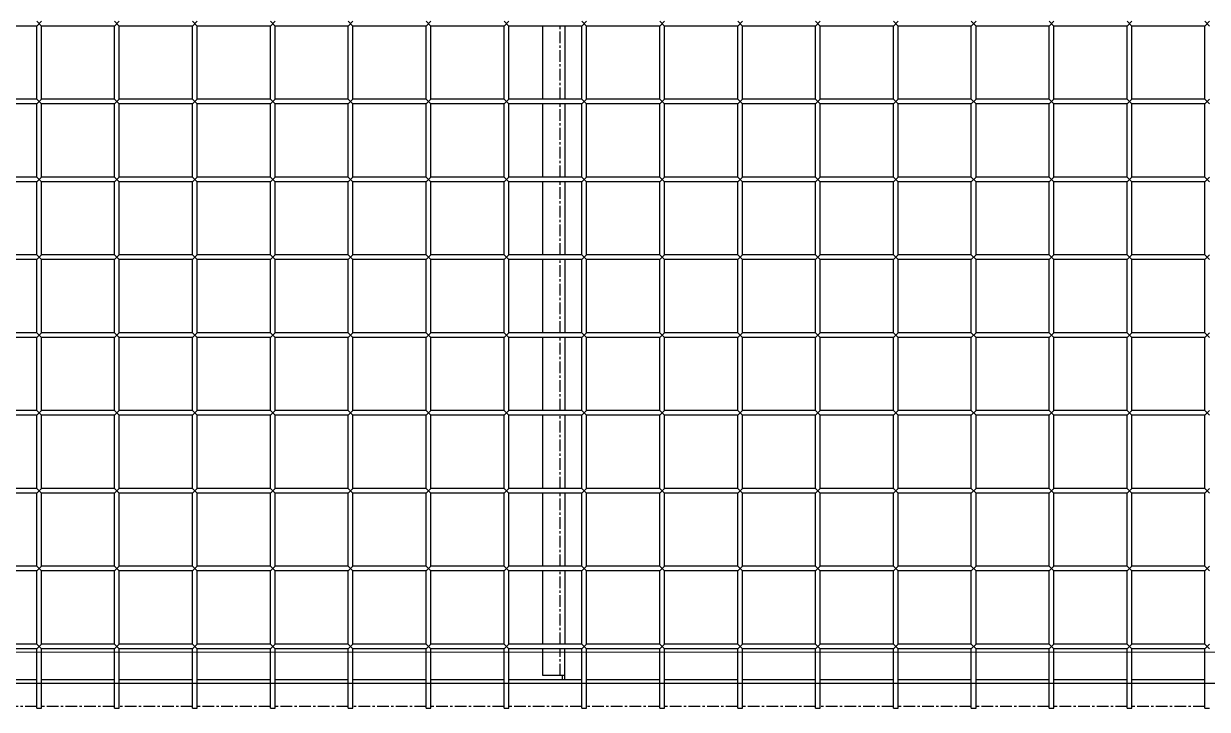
# Model space of a CAD drawing. Header units: millimetres. Extents: x -198529 to 244266, y -64 to 158464.
# Drawn here: x -172015 to -171256, y 119300 to 119741 of the extents above; entities that cross this region are included whole.
import ezdxf

# ---------------------------------------------------------------- set-up
doc = ezdxf.new("R2010")
doc.units = ezdxf.units.MM
doc.linetypes.add('CENTER', pattern=[12, 7.5, -1.5, 1.5, -1.5])
doc.layers.add('0-DCC', color=30, linetype='Continuous')
doc.layers.add('0-DCC-STRUC', color=180, linetype='Continuous')

# ---------------------------------------------------------------- blocks, each defined once
blk = doc.blocks.new('DCC2850x2300(右)')
at = {"color": 0, "linetype": 'Continuous'}
for p, q in [((52286.5, -74003.48), (52283.5, -74006.48)), ((52286.5, -74006.48), (52283.5, -74003.48)), ((52336.5, -74003.48), (52333.5, -74006.48)), ((52336.5, -74006.48), (52333.5, -74003.48)), ((52386.5, -74003.48), (52383.5, -74006.48)), ((52386.5, -74006.48), (52383.5, -74003.48)), ((52436.5, -74003.48), (52433.5, -74006.48)), ((52436.5, -74006.48), (52433.5, -74003.48)), ((52486.5, -74003.48), (52483.5, -74006.48)), ((52486.5, -74006.48), (52483.5, -74003.48)), ((52536.5, -74003.48), (52533.5, -74006.48)), ((52536.5, -74006.48), (52533.5, -74003.48)), ((52586.5, -74003.48), (52583.5, -74006.48)), ((52586.5, -74006.48), (52583.5, -74003.48)), ((52636.5, -74003.48), (52633.5, -74006.48)), ((52636.5, -74006.48), (52633.5, -74003.48)), ((52686.5, -74003.48), (52683.5, -74006.48)), ((52686.5, -74006.48), (52683.5, -74003.48)), ((52736.5, -74003.48), (52733.5, -74006.48)), ((52736.5, -74006.48), (52733.5, -74003.48)), ((52786.5, -74003.48), (52783.5, -74006.48)), ((52786.5, -74006.48), (52783.5, -74003.48)), ((52836.5, -74003.48), (52833.5, -74006.48)), ((52836.5, -74006.48), (52833.5, -74003.48)), ((52886.5, -74003.48), (52883.5, -74006.48)), ((52886.5, -74006.48), (52883.5, -74003.48)), ((52936.5, -74003.48), (52933.5, -74006.48)), ((52936.5, -74006.48), (52933.5, -74003.48)), ((52986.5, -74003.48), (52983.5, -74006.48)), ((52986.5, -74006.48), (52983.5, -74003.48)), ((53036.5, -74003.48), (53033.5, -74006.48)), ((53036.5, -74006.48), (53033.5, -74003.48)), ((52286.5, -74006.48), (52333.5, -74006.48)), ((52286.5, -74053.48), (52286.5, -74006.48)), ((52333.5, -74053.48), (52333.5, -74006.48)), ((52336.5, -74006.48), (52383.5, -74006.48)), ((52336.5, -74053.48), (52336.5, -74006.48)), ((52383.5, -74053.48), (52383.5, -74006.48)), ((52386.5, -74006.48), (52433.5, -74006.48)), ((52386.5, -74053.48), (52386.5, -74006.48)), ((52433.5, -74053.48), (52433.5, -74006.48)), ((52436.5, -74006.48), (52483.5, -74006.48)), ((52436.5, -74053.48), (52436.5, -74006.48)), ((52483.5, -74053.48), (52483.5, -74006.48)), ((52486.5, -74006.48), (52533.5, -74006.48)), ((52486.5, -74053.48), (52486.5, -74006.48)), ((52533.5, -74053.48), (52533.5, -74006.48)), ((52536.5, -74006.48), (52583.5, -74006.48)), ((52536.5, -74053.48), (52536.5, -74006.48)), ((52583.5, -74053.48), (52583.5, -74006.48)), ((52586.5, -74006.48), (52633.5, -74006.48)), ((52586.5, -74053.48), (52586.5, -74006.48)), ((52633.5, -74053.48), (52633.5, -74006.48)), ((52636.5, -74006.48), (52683.5, -74006.48)), ((52636.5, -74053.48), (52636.5, -74006.48)), ((52683.5, -74053.48), (52683.5, -74006.48)), ((52686.5, -74006.48), (52733.5, -74006.48)), ((52686.5, -74053.48), (52686.5, -74006.48)), ((52697.5, -74006.48), (52697.5, -74053.48)), ((52711.5, -74053.48), (52711.5, -74006.48)), ((52733.5, -74053.48), (52733.5, -74006.48)), ((52736.5, -74006.48), (52783.5, -74006.48)), ((52736.5, -74053.48), (52736.5, -74006.48)), ((52783.5, -74053.48), (52783.5, -74006.48)), ((52786.5, -74053.48), (52786.5, -74006.48)), ((52786.5, -74006.48), (52833.5, -74006.48)), ((52833.5, -74053.48), (52833.5, -74006.48)), ((52836.5, -74053.48), (52836.5, -74006.48)), ((52836.5, -74006.48), (52883.5, -74006.48)), ((52883.5, -74053.48), (52883.5, -74006.48)), ((52886.5, -74053.48), (52886.5, -74006.48)), ((52886.5, -74006.48), (52933.5, -74006.48)), ((52933.5, -74053.48), (52933.5, -74006.48)), ((52936.5, -74053.48), (52936.5, -74006.48)), ((52936.5, -74006.48), (52983.5, -74006.48)), ((52983.5, -74053.48), (52983.5, -74006.48)), ((52986.5, -74053.48), (52986.5, -74006.48)), ((52986.5, -74006.48), (53033.5, -74006.48)), ((53033.5, -74053.48), (53033.5, -74006.48)), ((53036.5, -74053.48), (53036.5, -74006.48)), ((53036.5, -74006.48), (53083.5, -74006.48)), ((52286.5, -74053.48), (52283.5, -74056.48)), ((52286.5, -74056.48), (52283.5, -74053.48)), ((52286.5, -74053.48), (52333.5, -74053.48)), ((52286.5, -74056.48), (52333.5, -74056.48)), ((52286.5, -74103.48), (52286.5, -74056.48)), ((52336.5, -74053.48), (52333.5, -74056.48)), ((52336.5, -74056.48), (52333.5, -74053.48)), ((52333.5, -74103.48), (52333.5, -74056.48)), ((52336.5, -74053.48), (52383.5, -74053.48)), ((52336.5, -74056.48), (52383.5, -74056.48)), ((52336.5, -74103.48), (52336.5, -74056.48)), ((52386.5, -74053.48), (52383.5, -74056.48)), ((52386.5, -74056.48), (52383.5, -74053.48)), ((52383.5, -74103.48), (52383.5, -74056.48)), ((52386.5, -74053.48), (52433.5, -74053.48)), ((52386.5, -74056.48), (52433.5, -74056.48)), ((52386.5, -74103.48), (52386.5, -74056.48)), ((52436.5, -74053.48), (52433.5, -74056.48)), ((52436.5, -74056.48), (52433.5, -74053.48)), ((52433.5, -74103.48), (52433.5, -74056.48)), ((52436.5, -74053.48), (52483.5, -74053.48)), ((52436.5, -74056.48), (52483.5, -74056.48)), ((52436.5, -74103.48), (52436.5, -74056.48)), ((52486.5, -74053.48), (52483.5, -74056.48)), ((52486.5, -74056.48), (52483.5, -74053.48)), ((52483.5, -74103.48), (52483.5, -74056.48)), ((52486.5, -74053.48), (52533.5, -74053.48)), ((52486.5, -74056.48), (52533.5, -74056.48)), ((52486.5, -74103.48), (52486.5, -74056.48)), ((52536.5, -74053.48), (52533.5, -74056.48)), ((52536.5, -74056.48), (52533.5, -74053.48)), ((52533.5, -74103.48), (52533.5, -74056.48)), ((52536.5, -74053.48), (52583.5, -74053.48)), ((52536.5, -74056.48), (52583.5, -74056.48)), ((52536.5, -74103.48), (52536.5, -74056.48)), ((52586.5, -74053.48), (52583.5, -74056.48)), ((52586.5, -74056.48), (52583.5, -74053.48)), ((52583.5, -74103.48), (52583.5, -74056.48)), ((52586.5, -74053.48), (52633.5, -74053.48)), ((52586.5, -74056.48), (52633.5, -74056.48)), ((52586.5, -74103.48), (52586.5, -74056.48)), ((52636.5, -74053.48), (52633.5, -74056.48)), ((52636.5, -74056.48), (52633.5, -74053.48)), ((52633.5, -74103.48), (52633.5, -74056.48)), ((52636.5, -74053.48), (52683.5, -74053.48)), ((52636.5, -74056.48), (52683.5, -74056.48)), ((52636.5, -74103.48), (52636.5, -74056.48)), ((52686.5, -74053.48), (52683.5, -74056.48)), ((52686.5, -74056.48), (52683.5, -74053.48)), ((52683.5, -74103.48), (52683.5, -74056.48)), ((52686.5, -74053.48), (52733.5, -74053.48)), ((52686.5, -74056.48), (52733.5, -74056.48)), ((52686.5, -74103.48), (52686.5, -74056.48)), ((52697.5, -74056.48), (52697.5, -74103.48)), ((52711.5, -74103.48), (52711.5, -74056.48)), ((52736.5, -74053.48), (52733.5, -74056.48)), ((52736.5, -74056.48), (52733.5, -74053.48)), ((52733.5, -74103.48), (52733.5, -74056.48)), ((52736.5, -74053.48), (52783.5, -74053.48)), ((52736.5, -74056.48), (52783.5, -74056.48)), ((52736.5, -74103.48), (52736.5, -74056.48)), ((52786.5, -74053.48), (52783.5, -74056.48)), ((52786.5, -74056.48), (52783.5, -74053.48)), ((52783.5, -74103.48), (52783.5, -74056.48)), ((52786.5, -74053.48), (52833.5, -74053.48)), ((52786.5, -74056.48), (52833.5, -74056.48)), ((52786.5, -74103.48), (52786.5, -74056.48)), ((52836.5, -74053.48), (52833.5, -74056.48)), ((52836.5, -74056.48), (52833.5, -74053.48)), ((52833.5, -74103.48), (52833.5, -74056.48)), ((52836.5, -74053.48), (52883.5, -74053.48)), ((52836.5, -74056.48), (52883.5, -74056.48)), ((52836.5, -74103.48), (52836.5, -74056.48)), ((52886.5, -74053.48), (52883.5, -74056.48)), ((52886.5, -74056.48), (52883.5, -74053.48)), ((52883.5, -74103.48), (52883.5, -74056.48)), ((52886.5, -74053.48), (52933.5, -74053.48)), ((52886.5, -74103.48), (52886.5, -74056.48)), ((52886.5, -74056.48), (52933.5, -74056.48)), ((52936.5, -74053.48), (52933.5, -74056.48)), ((52936.5, -74056.48), (52933.5, -74053.48)), ((52933.5, -74103.48), (52933.5, -74056.48)), ((52936.5, -74053.48), (52983.5, -74053.48)), ((52936.5, -74103.48), (52936.5, -74056.48)), ((52936.5, -74056.48), (52983.5, -74056.48)), ((52986.5, -74053.48), (52983.5, -74056.48)), ((52986.5, -74056.48), (52983.5, -74053.48)), ((52983.5, -74103.48), (52983.5, -74056.48)), ((52986.5, -74053.48), (53033.5, -74053.48)), ((52986.5, -74103.48), (52986.5, -74056.48)), ((52986.5, -74056.48), (53033.5, -74056.48)), ((53036.5, -74053.48), (53033.5, -74056.48)), ((53036.5, -74056.48), (53033.5, -74053.48)), ((53033.5, -74103.48), (53033.5, -74056.48)), ((53036.5, -74053.48), (53083.5, -74053.48)), ((53036.5, -74103.48), (53036.5, -74056.48)), ((53036.5, -74056.48), (53083.5, -74056.48)), ((52286.5, -74103.48), (52283.5, -74106.48)), ((52286.5, -74106.48), (52283.5, -74103.48)), ((52286.5, -74103.48), (52333.5, -74103.48)), ((52286.5, -74106.48), (52333.5, -74106.48)), ((52286.5, -74153.48), (52286.5, -74106.48)), ((52336.5, -74103.48), (52333.5, -74106.48)), ((52336.5, -74106.48), (52333.5, -74103.48)), ((52333.5, -74153.48), (52333.5, -74106.48)), ((52336.5, -74103.48), (52383.5, -74103.48)), ((52336.5, -74106.48), (52383.5, -74106.48)), ((52336.5, -74153.48), (52336.5, -74106.48)), ((52386.5, -74103.48), (52383.5, -74106.48)), ((52386.5, -74106.48), (52383.5, -74103.48)), ((52383.5, -74153.48), (52383.5, -74106.48)), ((52386.5, -74103.48), (52433.5, -74103.48)), ((52386.5, -74106.48), (52433.5, -74106.48)), ((52386.5, -74153.48), (52386.5, -74106.48)), ((52436.5, -74103.48), (52433.5, -74106.48)), ((52436.5, -74106.48), (52433.5, -74103.48)), ((52433.5, -74153.48), (52433.5, -74106.48)), ((52436.5, -74103.48), (52483.5, -74103.48)), ((52436.5, -74106.48), (52483.5, -74106.48)), ((52436.5, -74153.48), (52436.5, -74106.48)), ((52486.5, -74103.48), (52483.5, -74106.48)), ((52486.5, -74106.48), (52483.5, -74103.48)), ((52483.5, -74153.48), (52483.5, -74106.48)), ((52486.5, -74103.48), (52533.5, -74103.48)), ((52486.5, -74106.48), (52533.5, -74106.48)), ((52486.5, -74153.48), (52486.5, -74106.48)), ((52536.5, -74103.48), (52533.5, -74106.48)), ((52536.5, -74106.48), (52533.5, -74103.48)), ((52533.5, -74153.48), (52533.5, -74106.48)), ((52536.5, -74103.48), (52583.5, -74103.48)), ((52536.5, -74106.48), (52583.5, -74106.48)), ((52536.5, -74153.48), (52536.5, -74106.48)), ((52586.5, -74103.48), (52583.5, -74106.48)), ((52586.5, -74106.48), (52583.5, -74103.48)), ((52583.5, -74153.48), (52583.5, -74106.48)), ((52586.5, -74103.48), (52633.5, -74103.48)), ((52586.5, -74106.48), (52633.5, -74106.48)), ((52586.5, -74153.48), (52586.5, -74106.48)), ((52636.5, -74103.48), (52633.5, -74106.48)), ((52636.5, -74106.48), (52633.5, -74103.48)), ((52633.5, -74153.48), (52633.5, -74106.48)), ((52636.5, -74103.48), (52683.5, -74103.48)), ((52636.5, -74106.48), (52683.5, -74106.48)), ((52636.5, -74153.48), (52636.5, -74106.48)), ((52686.5, -74103.48), (52683.5, -74106.48)), ((52686.5, -74106.48), (52683.5, -74103.48)), ((52683.5, -74153.48), (52683.5, -74106.48)), ((52686.5, -74103.48), (52733.5, -74103.48)), ((52686.5, -74106.48), (52733.5, -74106.48)), ((52686.5, -74153.48), (52686.5, -74106.48)), ((52697.5, -74106.48), (52697.5, -74153.48)), ((52711.5, -74153.48), (52711.5, -74106.48)), ((52736.5, -74103.48), (52733.5, -74106.48)), ((52736.5, -74106.48), (52733.5, -74103.48)), ((52733.5, -74153.48), (52733.5, -74106.48)), ((52736.5, -74103.48), (52783.5, -74103.48)), ((52736.5, -74106.48), (52783.5, -74106.48)), ((52736.5, -74153.48), (52736.5, -74106.48)), ((52786.5, -74103.48), (52783.5, -74106.48)), ((52786.5, -74106.48), (52783.5, -74103.48)), ((52783.5, -74153.48), (52783.5, -74106.48)), ((52786.5, -74103.48), (52833.5, -74103.48)), ((52786.5, -74106.48), (52833.5, -74106.48)), ((52786.5, -74153.48), (52786.5, -74106.48)), ((52836.5, -74103.48), (52833.5, -74106.48)), ((52836.5, -74106.48), (52833.5, -74103.48)), ((52833.5, -74153.48), (52833.5, -74106.48)), ((52836.5, -74103.48), (52883.5, -74103.48)), ((52836.5, -74106.48), (52883.5, -74106.48)), ((52836.5, -74153.48), (52836.5, -74106.48)), ((52886.5, -74103.48), (52883.5, -74106.48)), ((52886.5, -74106.48), (52883.5, -74103.48)), ((52883.5, -74153.48), (52883.5, -74106.48)), ((52886.5, -74103.48), (52933.5, -74103.48)), ((52886.5, -74153.48), (52886.5, -74106.48)), ((52886.5, -74106.48), (52933.5, -74106.48)), ((52936.5, -74103.48), (52933.5, -74106.48)), ((52936.5, -74106.48), (52933.5, -74103.48)), ((52933.5, -74153.48), (52933.5, -74106.48)), ((52936.5, -74103.48), (52983.5, -74103.48)), ((52936.5, -74153.48), (52936.5, -74106.48)), ((52936.5, -74106.48), (52983.5, -74106.48)), ((52986.5, -74103.48), (52983.5, -74106.48)), ((52986.5, -74106.48), (52983.5, -74103.48)), ((52983.5, -74153.48), (52983.5, -74106.48)), ((52986.5, -74103.48), (53033.5, -74103.48)), ((52986.5, -74153.48), (52986.5, -74106.48)), ((52986.5, -74106.48), (53033.5, -74106.48)), ((53036.5, -74103.48), (53033.5, -74106.48)), ((53036.5, -74106.48), (53033.5, -74103.48)), ((53033.5, -74153.48), (53033.5, -74106.48)), ((53036.5, -74103.48), (53083.5, -74103.48)), ((53036.5, -74153.48), (53036.5, -74106.48)), ((53036.5, -74106.48), (53083.5, -74106.48)), ((52286.5, -74153.48), (52283.5, -74156.48)), ((52286.5, -74156.48), (52283.5, -74153.48)), ((52286.5, -74153.48), (52333.5, -74153.48)), ((52336.5, -74153.48), (52333.5, -74156.48)), ((52336.5, -74156.48), (52333.5, -74153.48)), ((52336.5, -74153.48), (52383.5, -74153.48)), ((52386.5, -74153.48), (52383.5, -74156.48)), ((52386.5, -74156.48), (52383.5, -74153.48)), ((52386.5, -74153.48), (52433.5, -74153.48)), ((52436.5, -74153.48), (52433.5, -74156.48)), ((52436.5, -74156.48), (52433.5, -74153.48)), ((52436.5, -74153.48), (52483.5, -74153.48)), ((52486.5, -74153.48), (52483.5, -74156.48)), ((52486.5, -74156.48), (52483.5, -74153.48)), ((52486.5, -74153.48), (52533.5, -74153.48)), ((52536.5, -74153.48), (52533.5, -74156.48)), ((52536.5, -74156.48), (52533.5, -74153.48)), ((52536.5, -74153.48), (52583.5, -74153.48)), ((52586.5, -74153.48), (52583.5, -74156.48)), ((52586.5, -74156.48), (52583.5, -74153.48)), ((52586.5, -74153.48), (52633.5, -74153.48)), ((52636.5, -74153.48), (52633.5, -74156.48)), ((52636.5, -74156.48), (52633.5, -74153.48)), ((52636.5, -74153.48), (52683.5, -74153.48)), ((52686.5, -74153.48), (52683.5, -74156.48)), ((52686.5, -74156.48), (52683.5, -74153.48)), ((52686.5, -74153.48), (52733.5, -74153.48)), ((52736.5, -74153.48), (52733.5, -74156.48)), ((52736.5, -74156.48), (52733.5, -74153.48)), ((52736.5, -74153.48), (52783.5, -74153.48)), ((52786.5, -74153.48), (52783.5, -74156.48)), ((52786.5, -74156.48), (52783.5, -74153.48)), ((52786.5, -74153.48), (52833.5, -74153.48)), ((52836.5, -74153.48), (52833.5, -74156.48)), ((52836.5, -74156.48), (52833.5, -74153.48)), ((52836.5, -74153.48), (52883.5, -74153.48)), ((52886.5, -74153.48), (52883.5, -74156.48)), ((52886.5, -74156.48), (52883.5, -74153.48)), ((52886.5, -74153.48), (52933.5, -74153.48)), ((52936.5, -74153.48), (52933.5, -74156.48)), ((52936.5, -74156.48), (52933.5, -74153.48)), ((52936.5, -74153.48), (52983.5, -74153.48)), ((52986.5, -74153.48), (52983.5, -74156.48)), ((52986.5, -74156.48), (52983.5, -74153.48)), ((52986.5, -74153.48), (53033.5, -74153.48)), ((53036.5, -74153.48), (53033.5, -74156.48)), ((53036.5, -74156.48), (53033.5, -74153.48)), ((53036.5, -74153.48), (53083.5, -74153.48)), ((52286.5, -74156.48), (52333.5, -74156.48)), ((52286.5, -74203.48), (52286.5, -74156.48)), ((52333.5, -74203.48), (52333.5, -74156.48)), ((52336.5, -74156.48), (52383.5, -74156.48)), ((52336.5, -74203.48), (52336.5, -74156.48)), ((52383.5, -74203.48), (52383.5, -74156.48)), ((52386.5, -74156.48), (52433.5, -74156.48)), ((52386.5, -74203.48), (52386.5, -74156.48)), ((52433.5, -74203.48), (52433.5, -74156.48)), ((52436.5, -74156.48), (52483.5, -74156.48)), ((52436.5, -74203.48), (52436.5, -74156.48)), ((52483.5, -74203.48), (52483.5, -74156.48)), ((52486.5, -74156.48), (52533.5, -74156.48)), ((52486.5, -74203.48), (52486.5, -74156.48)), ((52533.5, -74203.48), (52533.5, -74156.48)), ((52536.5, -74156.48), (52583.5, -74156.48)), ((52536.5, -74203.48), (52536.5, -74156.48)), ((52583.5, -74203.48), (52583.5, -74156.48)), ((52586.5, -74156.48), (52633.5, -74156.48)), ((52586.5, -74203.48), (52586.5, -74156.48)), ((52633.5, -74203.48), (52633.5, -74156.48)), ((52636.5, -74156.48), (52683.5, -74156.48)), ((52636.5, -74203.48), (52636.5, -74156.48)), ((52683.5, -74203.48), (52683.5, -74156.48)), ((52686.5, -74156.48), (52733.5, -74156.48)), ((52686.5, -74203.48), (52686.5, -74156.48)), ((52697.5, -74156.48), (52697.5, -74203.48)), ((52711.5, -74203.48), (52711.5, -74156.48)), ((52733.5, -74203.48), (52733.5, -74156.48)), ((52736.5, -74156.48), (52783.5, -74156.48)), ((52736.5, -74203.48), (52736.5, -74156.48)), ((52783.5, -74203.48), (52783.5, -74156.48)), ((52786.5, -74156.48), (52833.5, -74156.48)), ((52786.5, -74203.48), (52786.5, -74156.48)), ((52833.5, -74203.48), (52833.5, -74156.48)), ((52836.5, -74156.48), (52883.5, -74156.48)), ((52836.5, -74203.48), (52836.5, -74156.48)), ((52883.5, -74203.48), (52883.5, -74156.48)), ((52886.5, -74156.48), (52933.5, -74156.48)), ((52886.5, -74203.48), (52886.5, -74156.48)), ((52933.5, -74203.48), (52933.5, -74156.48)), ((52936.5, -74156.48), (52983.5, -74156.48)), ((52936.5, -74203.48), (52936.5, -74156.48)), ((52983.5, -74203.48), (52983.5, -74156.48)), ((52986.5, -74156.48), (53033.5, -74156.48)), ((52986.5, -74203.48), (52986.5, -74156.48)), ((53033.5, -74203.48), (53033.5, -74156.48)), ((53036.5, -74203.48), (53036.5, -74156.48)), ((53036.5, -74156.48), (53083.5, -74156.48)), ((52286.5, -74203.48), (52283.5, -74206.48)), ((52286.5, -74206.48), (52283.5, -74203.48)), ((52286.5, -74203.48), (52333.5, -74203.48)), ((52286.5, -74206.48), (52333.5, -74206.48)), ((52286.5, -74253.48), (52286.5, -74206.48)), ((52336.5, -74203.48), (52333.5, -74206.48)), ((52336.5, -74206.48), (52333.5, -74203.48)), ((52333.5, -74253.48), (52333.5, -74206.48)), ((52336.5, -74203.48), (52383.5, -74203.48)), ((52336.5, -74206.48), (52383.5, -74206.48)), ((52336.5, -74253.48), (52336.5, -74206.48)), ((52386.5, -74203.48), (52383.5, -74206.48)), ((52386.5, -74206.48), (52383.5, -74203.48)), ((52383.5, -74253.48), (52383.5, -74206.48)), ((52386.5, -74203.48), (52433.5, -74203.48)), ((52386.5, -74206.48), (52433.5, -74206.48)), ((52386.5, -74253.48), (52386.5, -74206.48)), ((52436.5, -74203.48), (52433.5, -74206.48)), ((52436.5, -74206.48), (52433.5, -74203.48)), ((52433.5, -74253.48), (52433.5, -74206.48)), ((52436.5, -74203.48), (52483.5, -74203.48)), ((52436.5, -74206.48), (52483.5, -74206.48)), ((52436.5, -74253.48), (52436.5, -74206.48)), ((52486.5, -74203.48), (52483.5, -74206.48)), ((52486.5, -74206.48), (52483.5, -74203.48)), ((52483.5, -74253.48), (52483.5, -74206.48)), ((52486.5, -74203.48), (52533.5, -74203.48)), ((52486.5, -74206.48), (52533.5, -74206.48)), ((52486.5, -74253.48), (52486.5, -74206.48)), ((52536.5, -74203.48), (52533.5, -74206.48)), ((52536.5, -74206.48), (52533.5, -74203.48)), ((52533.5, -74253.48), (52533.5, -74206.48)), ((52536.5, -74203.48), (52583.5, -74203.48)), ((52536.5, -74206.48), (52583.5, -74206.48)), ((52536.5, -74253.48), (52536.5, -74206.48)), ((52586.5, -74203.48), (52583.5, -74206.48)), ((52586.5, -74206.48), (52583.5, -74203.48)), ((52583.5, -74253.48), (52583.5, -74206.48)), ((52586.5, -74203.48), (52633.5, -74203.48)), ((52586.5, -74206.48), (52633.5, -74206.48)), ((52586.5, -74253.48), (52586.5, -74206.48)), ((52636.5, -74203.48), (52633.5, -74206.48)), ((52636.5, -74206.48), (52633.5, -74203.48)), ((52633.5, -74253.48), (52633.5, -74206.48)), ((52636.5, -74203.48), (52683.5, -74203.48)), ((52636.5, -74206.48), (52683.5, -74206.48)), ((52636.5, -74253.48), (52636.5, -74206.48)), ((52686.5, -74203.48), (52683.5, -74206.48)), ((52686.5, -74206.48), (52683.5, -74203.48)), ((52683.5, -74253.48), (52683.5, -74206.48)), ((52686.5, -74203.48), (52733.5, -74203.48)), ((52686.5, -74206.48), (52733.5, -74206.48)), ((52686.5, -74253.48), (52686.5, -74206.48)), ((52697.5, -74206.48), (52697.5, -74253.48)), ((52711.5, -74253.48), (52711.5, -74206.48)), ((52736.5, -74203.48), (52733.5, -74206.48)), ((52736.5, -74206.48), (52733.5, -74203.48)), ((52733.5, -74253.48), (52733.5, -74206.48)), ((52736.5, -74203.48), (52783.5, -74203.48)), ((52736.5, -74206.48), (52783.5, -74206.48)), ((52736.5, -74253.48), (52736.5, -74206.48)), ((52786.5, -74203.48), (52783.5, -74206.48)), ((52786.5, -74206.48), (52783.5, -74203.48)), ((52783.5, -74253.48), (52783.5, -74206.48)), ((52786.5, -74203.48), (52833.5, -74203.48)), ((52786.5, -74206.48), (52833.5, -74206.48)), ((52786.5, -74253.48), (52786.5, -74206.48)), ((52836.5, -74203.48), (52833.5, -74206.48)), ((52836.5, -74206.48), (52833.5, -74203.48)), ((52833.5, -74253.48), (52833.5, -74206.48)), ((52836.5, -74203.48), (52883.5, -74203.48)), ((52836.5, -74206.48), (52883.5, -74206.48)), ((52836.5, -74253.48), (52836.5, -74206.48)), ((52886.5, -74203.48), (52883.5, -74206.48)), ((52886.5, -74206.48), (52883.5, -74203.48)), ((52883.5, -74253.48), (52883.5, -74206.48)), ((52886.5, -74203.48), (52933.5, -74203.48)), ((52886.5, -74206.48), (52933.5, -74206.48)), ((52886.5, -74253.48), (52886.5, -74206.48)), ((52936.5, -74203.48), (52933.5, -74206.48)), ((52936.5, -74206.48), (52933.5, -74203.48)), ((52933.5, -74253.48), (52933.5, -74206.48)), ((52936.5, -74203.48), (52983.5, -74203.48)), ((52936.5, -74206.48), (52983.5, -74206.48)), ((52936.5, -74253.48), (52936.5, -74206.48)), ((52986.5, -74203.48), (52983.5, -74206.48)), ((52986.5, -74206.48), (52983.5, -74203.48)), ((52983.5, -74253.48), (52983.5, -74206.48)), ((52986.5, -74203.48), (53033.5, -74203.48)), ((52986.5, -74206.48), (53033.5, -74206.48)), ((52986.5, -74253.48), (52986.5, -74206.48)), ((53036.5, -74203.48), (53033.5, -74206.48)), ((53036.5, -74206.48), (53033.5, -74203.48)), ((53033.5, -74253.48), (53033.5, -74206.48)), ((53036.5, -74203.48), (53083.5, -74203.48)), ((53036.5, -74253.48), (53036.5, -74206.48)), ((53036.5, -74206.48), (53083.5, -74206.48)), ((52286.5, -74253.48), (52283.5, -74256.48)), ((52286.5, -74256.48), (52283.5, -74253.48)), ((52286.5, -74253.48), (52333.5, -74253.48)), ((52336.5, -74253.48), (52333.5, -74256.48)), ((52336.5, -74256.48), (52333.5, -74253.48)), ((52336.5, -74253.48), (52383.5, -74253.48)), ((52386.5, -74253.48), (52383.5, -74256.48)), ((52386.5, -74256.48), (52383.5, -74253.48)), ((52386.5, -74253.48), (52433.5, -74253.48)), ((52436.5, -74253.48), (52433.5, -74256.48)), ((52436.5, -74256.48), (52433.5, -74253.48)), ((52436.5, -74253.48), (52483.5, -74253.48)), ((52486.5, -74253.48), (52483.5, -74256.48)), ((52486.5, -74256.48), (52483.5, -74253.48)), ((52486.5, -74253.48), (52533.5, -74253.48)), ((52536.5, -74253.48), (52533.5, -74256.48)), ((52536.5, -74256.48), (52533.5, -74253.48)), ((52536.5, -74253.48), (52583.5, -74253.48)), ((52586.5, -74253.48), (52583.5, -74256.48)), ((52586.5, -74256.48), (52583.5, -74253.48)), ((52586.5, -74253.48), (52633.5, -74253.48)), ((52636.5, -74253.48), (52633.5, -74256.48)), ((52636.5, -74256.48), (52633.5, -74253.48)), ((52636.5, -74253.48), (52683.5, -74253.48)), ((52686.5, -74253.48), (52683.5, -74256.48)), ((52686.5, -74256.48), (52683.5, -74253.48)), ((52686.5, -74253.48), (52733.5, -74253.48)), ((52736.5, -74253.48), (52733.5, -74256.48)), ((52736.5, -74256.48), (52733.5, -74253.48)), ((52736.5, -74253.48), (52783.5, -74253.48)), ((52786.5, -74253.48), (52783.5, -74256.48)), ((52786.5, -74256.48), (52783.5, -74253.48)), ((52786.5, -74253.48), (52833.5, -74253.48)), ((52836.5, -74253.48), (52833.5, -74256.48)), ((52836.5, -74256.48), (52833.5, -74253.48)), ((52836.5, -74253.48), (52883.5, -74253.48)), ((52886.5, -74253.48), (52883.5, -74256.48)), ((52886.5, -74256.48), (52883.5, -74253.48)), ((52886.5, -74253.48), (52933.5, -74253.48)), ((52936.5, -74253.48), (52933.5, -74256.48)), ((52936.5, -74256.48), (52933.5, -74253.48)), ((52936.5, -74253.48), (52983.5, -74253.48)), ((52986.5, -74253.48), (52983.5, -74256.48)), ((52986.5, -74256.48), (52983.5, -74253.48)), ((52986.5, -74253.48), (53033.5, -74253.48)), ((53036.5, -74253.48), (53033.5, -74256.48)), ((53036.5, -74256.48), (53033.5, -74253.48)), ((53036.5, -74253.48), (53083.5, -74253.48)), ((52286.5, -74256.48), (52333.5, -74256.48)), ((52286.5, -74303.48), (52286.5, -74256.48)), ((52333.5, -74303.48), (52333.5, -74256.48)), ((52336.5, -74256.48), (52383.5, -74256.48)), ((52336.5, -74303.48), (52336.5, -74256.48)), ((52383.5, -74303.48), (52383.5, -74256.48)), ((52386.5, -74256.48), (52433.5, -74256.48)), ((52386.5, -74303.48), (52386.5, -74256.48)), ((52433.5, -74303.48), (52433.5, -74256.48)), ((52436.5, -74256.48), (52483.5, -74256.48)), ((52436.5, -74303.48), (52436.5, -74256.48)), ((52483.5, -74303.48), (52483.5, -74256.48)), ((52486.5, -74256.48), (52533.5, -74256.48)), ((52486.5, -74303.48), (52486.5, -74256.48)), ((52533.5, -74303.48), (52533.5, -74256.48)), ((52536.5, -74256.48), (52583.5, -74256.48)), ((52536.5, -74303.48), (52536.5, -74256.48)), ((52583.5, -74303.48), (52583.5, -74256.48)), ((52586.5, -74256.48), (52633.5, -74256.48)), ((52586.5, -74303.48), (52586.5, -74256.48)), ((52633.5, -74303.48), (52633.5, -74256.48)), ((52636.5, -74256.48), (52683.5, -74256.48)), ((52636.5, -74303.48), (52636.5, -74256.48)), ((52683.5, -74303.48), (52683.5, -74256.48)), ((52686.5, -74256.48), (52733.5, -74256.48)), ((52686.5, -74303.48), (52686.5, -74256.48)), ((52697.5, -74256.48), (52697.5, -74303.48)), ((52711.5, -74303.48), (52711.5, -74256.48)), ((52733.5, -74303.48), (52733.5, -74256.48)), ((52736.5, -74256.48), (52783.5, -74256.48)), ((52736.5, -74303.48), (52736.5, -74256.48)), ((52783.5, -74303.48), (52783.5, -74256.48)), ((52786.5, -74256.48), (52833.5, -74256.48)), ((52786.5, -74303.48), (52786.5, -74256.48)), ((52833.5, -74303.48), (52833.5, -74256.48)), ((52836.5, -74256.48), (52883.5, -74256.48)), ((52836.5, -74303.48), (52836.5, -74256.48)), ((52883.5, -74303.48), (52883.5, -74256.48)), ((52886.5, -74256.48), (52933.5, -74256.48)), ((52886.5, -74303.48), (52886.5, -74256.48)), ((52933.5, -74303.48), (52933.5, -74256.48)), ((52936.5, -74256.48), (52983.5, -74256.48)), ((52936.5, -74303.48), (52936.5, -74256.48)), ((52983.5, -74303.48), (52983.5, -74256.48)), ((52986.5, -74256.48), (53033.5, -74256.48)), ((52986.5, -74303.48), (52986.5, -74256.48)), ((53033.5, -74303.48), (53033.5, -74256.48)), ((53036.5, -74303.48), (53036.5, -74256.48)), ((53036.5, -74256.48), (53083.5, -74256.48)), ((52286.5, -74303.48), (52283.5, -74306.48)), ((52286.5, -74306.48), (52283.5, -74303.48)), ((52286.5, -74303.48), (52333.5, -74303.48)), ((52286.5, -74306.48), (52333.5, -74306.48)), ((52286.5, -74353.48), (52286.5, -74306.48)), ((52336.5, -74303.48), (52333.5, -74306.48)), ((52336.5, -74306.48), (52333.5, -74303.48)), ((52333.5, -74353.48), (52333.5, -74306.48)), ((52336.5, -74303.48), (52383.5, -74303.48)), ((52336.5, -74306.48), (52383.5, -74306.48)), ((52336.5, -74353.48), (52336.5, -74306.48)), ((52386.5, -74303.48), (52383.5, -74306.48)), ((52386.5, -74306.48), (52383.5, -74303.48)), ((52383.5, -74353.48), (52383.5, -74306.48)), ((52386.5, -74303.48), (52433.5, -74303.48)), ((52386.5, -74306.48), (52433.5, -74306.48)), ((52386.5, -74353.48), (52386.5, -74306.48)), ((52436.5, -74303.48), (52433.5, -74306.48)), ((52436.5, -74306.48), (52433.5, -74303.48)), ((52433.5, -74353.48), (52433.5, -74306.48)), ((52436.5, -74303.48), (52483.5, -74303.48)), ((52436.5, -74306.48), (52483.5, -74306.48)), ((52436.5, -74353.48), (52436.5, -74306.48)), ((52486.5, -74303.48), (52483.5, -74306.48)), ((52486.5, -74306.48), (52483.5, -74303.48)), ((52483.5, -74353.48), (52483.5, -74306.48)), ((52486.5, -74303.48), (52533.5, -74303.48)), ((52486.5, -74306.48), (52533.5, -74306.48)), ((52486.5, -74353.48), (52486.5, -74306.48)), ((52536.5, -74303.48), (52533.5, -74306.48)), ((52536.5, -74306.48), (52533.5, -74303.48)), ((52533.5, -74353.48), (52533.5, -74306.48)), ((52536.5, -74303.48), (52583.5, -74303.48)), ((52536.5, -74306.48), (52583.5, -74306.48)), ((52536.5, -74353.48), (52536.5, -74306.48)), ((52586.5, -74303.48), (52583.5, -74306.48)), ((52586.5, -74306.48), (52583.5, -74303.48)), ((52583.5, -74353.48), (52583.5, -74306.48)), ((52586.5, -74303.48), (52633.5, -74303.48)), ((52586.5, -74306.48), (52633.5, -74306.48)), ((52586.5, -74353.48), (52586.5, -74306.48)), ((52636.5, -74303.48), (52633.5, -74306.48)), ((52636.5, -74306.48), (52633.5, -74303.48)), ((52633.5, -74353.48), (52633.5, -74306.48)), ((52636.5, -74303.48), (52683.5, -74303.48)), ((52636.5, -74306.48), (52683.5, -74306.48)), ((52636.5, -74353.48), (52636.5, -74306.48)), ((52686.5, -74303.48), (52683.5, -74306.48)), ((52686.5, -74306.48), (52683.5, -74303.48)), ((52683.5, -74353.48), (52683.5, -74306.48)), ((52686.5, -74303.48), (52733.5, -74303.48)), ((52686.5, -74306.48), (52733.5, -74306.48)), ((52686.5, -74353.48), (52686.5, -74306.48)), ((52697.5, -74306.48), (52697.5, -74353.48)), ((52711.5, -74353.48), (52711.5, -74306.48)), ((52736.5, -74303.48), (52733.5, -74306.48)), ((52736.5, -74306.48), (52733.5, -74303.48)), ((52733.5, -74353.48), (52733.5, -74306.48)), ((52736.5, -74303.48), (52783.5, -74303.48)), ((52736.5, -74306.48), (52783.5, -74306.48)), ((52736.5, -74353.48), (52736.5, -74306.48)), ((52786.5, -74303.48), (52783.5, -74306.48)), ((52786.5, -74306.48), (52783.5, -74303.48)), ((52783.5, -74353.48), (52783.5, -74306.48)), ((52786.5, -74303.48), (52833.5, -74303.48)), ((52786.5, -74306.48), (52833.5, -74306.48)), ((52786.5, -74353.48), (52786.5, -74306.48)), ((52836.5, -74303.48), (52833.5, -74306.48)), ((52836.5, -74306.48), (52833.5, -74303.48)), ((52833.5, -74353.48), (52833.5, -74306.48)), ((52836.5, -74303.48), (52883.5, -74303.48)), ((52836.5, -74306.48), (52883.5, -74306.48)), ((52836.5, -74353.48), (52836.5, -74306.48)), ((52886.5, -74303.48), (52883.5, -74306.48)), ((52886.5, -74306.48), (52883.5, -74303.48)), ((52883.5, -74353.48), (52883.5, -74306.48)), ((52886.5, -74303.48), (52933.5, -74303.48)), ((52886.5, -74306.48), (52933.5, -74306.48)), ((52886.5, -74353.48), (52886.5, -74306.48)), ((52936.5, -74303.48), (52933.5, -74306.48)), ((52936.5, -74306.48), (52933.5, -74303.48)), ((52933.5, -74353.48), (52933.5, -74306.48)), ((52936.5, -74303.48), (52983.5, -74303.48)), ((52936.5, -74306.48), (52983.5, -74306.48)), ((52936.5, -74353.48), (52936.5, -74306.48)), ((52986.5, -74303.48), (52983.5, -74306.48)), ((52986.5, -74306.48), (52983.5, -74303.48)), ((52983.5, -74353.48), (52983.5, -74306.48)), ((52986.5, -74303.48), (53033.5, -74303.48)), ((52986.5, -74306.48), (53033.5, -74306.48)), ((52986.5, -74353.48), (52986.5, -74306.48)), ((53036.5, -74303.48), (53033.5, -74306.48)), ((53036.5, -74306.48), (53033.5, -74303.48)), ((53033.5, -74353.48), (53033.5, -74306.48)), ((53036.5, -74303.48), (53083.5, -74303.48)), ((53036.5, -74306.48), (53083.5, -74306.48)), ((53036.5, -74353.48), (53036.5, -74306.48)), ((52286.5, -74353.48), (52283.5, -74356.48)), ((52286.5, -74356.48), (52283.5, -74353.48)), ((52286.5, -74353.48), (52333.5, -74353.48)), ((52336.5, -74353.48), (52333.5, -74356.48)), ((52336.5, -74356.48), (52333.5, -74353.48)), ((52336.5, -74353.48), (52383.5, -74353.48)), ((52386.5, -74353.48), (52383.5, -74356.48)), ((52386.5, -74356.48), (52383.5, -74353.48)), ((52386.5, -74353.48), (52433.5, -74353.48)), ((52436.5, -74353.48), (52433.5, -74356.48)), ((52436.5, -74356.48), (52433.5, -74353.48)), ((52436.5, -74353.48), (52483.5, -74353.48)), ((52486.5, -74353.48), (52483.5, -74356.48)), ((52486.5, -74356.48), (52483.5, -74353.48)), ((52486.5, -74353.48), (52533.5, -74353.48)), ((52536.5, -74353.48), (52533.5, -74356.48)), ((52536.5, -74356.48), (52533.5, -74353.48)), ((52536.5, -74353.48), (52583.5, -74353.48)), ((52586.5, -74353.48), (52583.5, -74356.48)), ((52586.5, -74356.48), (52583.5, -74353.48)), ((52586.5, -74353.48), (52633.5, -74353.48)), ((52636.5, -74353.48), (52633.5, -74356.48)), ((52636.5, -74356.48), (52633.5, -74353.48)), ((52636.5, -74353.48), (52683.5, -74353.48)), ((52686.5, -74353.48), (52683.5, -74356.48)), ((52686.5, -74356.48), (52683.5, -74353.48)), ((52686.5, -74353.48), (52733.5, -74353.48)), ((52736.5, -74353.48), (52733.5, -74356.48)), ((52736.5, -74356.48), (52733.5, -74353.48)), ((52736.5, -74353.48), (52783.5, -74353.48)), ((52786.5, -74353.48), (52783.5, -74356.48)), ((52786.5, -74356.48), (52783.5, -74353.48)), ((52786.5, -74353.48), (52833.5, -74353.48)), ((52836.5, -74353.48), (52833.5, -74356.48)), ((52836.5, -74356.48), (52833.5, -74353.48)), ((52836.5, -74353.48), (52883.5, -74353.48)), ((52886.5, -74353.48), (52883.5, -74356.48)), ((52886.5, -74356.48), (52883.5, -74353.48)), ((52886.5, -74353.48), (52933.5, -74353.48)), ((52936.5, -74353.48), (52933.5, -74356.48)), ((52936.5, -74356.48), (52933.5, -74353.48)), ((52936.5, -74353.48), (52983.5, -74353.48)), ((52986.5, -74353.48), (52983.5, -74356.48)), ((52986.5, -74356.48), (52983.5, -74353.48)), ((52986.5, -74353.48), (53033.5, -74353.48)), ((53036.5, -74353.48), (53033.5, -74356.48)), ((53036.5, -74356.48), (53033.5, -74353.48)), ((53036.5, -74353.48), (53083.5, -74353.48)), ((52286.5, -74356.48), (52333.5, -74356.48)), ((52286.5, -74403.48), (52286.5, -74356.48)), ((52333.5, -74403.48), (52333.5, -74356.48)), ((52336.5, -74356.48), (52383.5, -74356.48)), ((52336.5, -74403.48), (52336.5, -74356.48)), ((52383.5, -74403.48), (52383.5, -74356.48)), ((52386.5, -74356.48), (52433.5, -74356.48)), ((52386.5, -74403.48), (52386.5, -74356.48)), ((52433.5, -74403.48), (52433.5, -74356.48)), ((52436.5, -74356.48), (52483.5, -74356.48)), ((52436.5, -74403.48), (52436.5, -74356.48)), ((52483.5, -74403.48), (52483.5, -74356.48)), ((52486.5, -74356.48), (52533.5, -74356.48)), ((52486.5, -74403.48), (52486.5, -74356.48)), ((52533.5, -74403.48), (52533.5, -74356.48)), ((52536.5, -74356.48), (52583.5, -74356.48)), ((52536.5, -74403.48), (52536.5, -74356.48)), ((52583.5, -74403.48), (52583.5, -74356.48)), ((52586.5, -74356.48), (52633.5, -74356.48)), ((52586.5, -74403.48), (52586.5, -74356.48)), ((52633.5, -74403.48), (52633.5, -74356.48)), ((52636.5, -74356.48), (52683.5, -74356.48)), ((52636.5, -74403.48), (52636.5, -74356.48)), ((52683.5, -74403.48), (52683.5, -74356.48)), ((52686.5, -74356.48), (52733.5, -74356.48)), ((52686.5, -74403.48), (52686.5, -74356.48)), ((52697.5, -74356.48), (52697.5, -74403.48)), ((52711.5, -74403.48), (52711.5, -74356.48)), ((52733.5, -74403.48), (52733.5, -74356.48)), ((52736.5, -74356.48), (52783.5, -74356.48)), ((52736.5, -74403.48), (52736.5, -74356.48)), ((52783.5, -74403.48), (52783.5, -74356.48)), ((52786.5, -74356.48), (52833.5, -74356.48)), ((52786.5, -74403.48), (52786.5, -74356.48)), ((52833.5, -74403.48), (52833.5, -74356.48)), ((52836.5, -74356.48), (52883.5, -74356.48)), ((52836.5, -74403.48), (52836.5, -74356.48)), ((52883.5, -74403.48), (52883.5, -74356.48)), ((52886.5, -74356.48), (52933.5, -74356.48)), ((52886.5, -74403.48), (52886.5, -74356.48)), ((52933.5, -74403.48), (52933.5, -74356.48)), ((52936.5, -74356.48), (52983.5, -74356.48)), ((52936.5, -74403.48), (52936.5, -74356.48)), ((52983.5, -74403.48), (52983.5, -74356.48)), ((52986.5, -74356.48), (53033.5, -74356.48)), ((52986.5, -74403.48), (52986.5, -74356.48)), ((53033.5, -74403.48), (53033.5, -74356.48)), ((53036.5, -74356.48), (53083.5, -74356.48)), ((53036.5, -74403.48), (53036.5, -74356.48)), ((52286.5, -74403.48), (52283.5, -74406.48)), ((52286.5, -74406.48), (52283.5, -74403.48)), ((52286.5, -74403.48), (52333.5, -74403.48)), ((52286.5, -74406.48), (52333.5, -74406.48)), ((52286.5, -74444.58), (52286.5, -74406.48)), ((52336.5, -74403.48), (52333.5, -74406.48)), ((52336.5, -74406.48), (52333.5, -74403.48)), ((52333.5, -74444.58), (52333.5, -74406.48)), ((52336.5, -74403.48), (52383.5, -74403.48)), ((52336.5, -74406.48), (52383.5, -74406.48)), ((52336.5, -74444.58), (52336.5, -74406.48)), ((52386.5, -74403.48), (52383.5, -74406.48)), ((52386.5, -74406.48), (52383.5, -74403.48)), ((52383.5, -74444.58), (52383.5, -74406.48)), ((52386.5, -74403.48), (52433.5, -74403.48)), ((52386.5, -74406.48), (52433.5, -74406.48)), ((52386.5, -74444.58), (52386.5, -74406.48)), ((52436.5, -74403.48), (52433.5, -74406.48)), ((52436.5, -74406.48), (52433.5, -74403.48)), ((52433.5, -74444.58), (52433.5, -74406.48)), ((52436.5, -74403.48), (52483.5, -74403.48)), ((52436.5, -74406.48), (52483.5, -74406.48)), ((52436.5, -74444.58), (52436.5, -74406.48)), ((52486.5, -74403.48), (52483.5, -74406.48)), ((52486.5, -74406.48), (52483.5, -74403.48)), ((52483.5, -74444.58), (52483.5, -74406.48)), ((52486.5, -74403.48), (52533.5, -74403.48)), ((52486.5, -74406.48), (52533.5, -74406.48)), ((52486.5, -74444.58), (52486.5, -74406.48)), ((52536.5, -74403.48), (52533.5, -74406.48)), ((52536.5, -74406.48), (52533.5, -74403.48)), ((52533.5, -74444.58), (52533.5, -74406.48)), ((52536.5, -74403.48), (52583.5, -74403.48)), ((52536.5, -74406.48), (52583.5, -74406.48)), ((52536.5, -74444.58), (52536.5, -74406.48)), ((52586.5, -74403.48), (52583.5, -74406.48)), ((52586.5, -74406.48), (52583.5, -74403.48)), ((52583.5, -74444.58), (52583.5, -74406.48)), ((52586.5, -74403.48), (52633.5, -74403.48)), ((52586.5, -74406.48), (52633.5, -74406.48)), ((52586.5, -74444.58), (52586.5, -74406.48)), ((52636.5, -74403.48), (52633.5, -74406.48)), ((52636.5, -74406.48), (52633.5, -74403.48)), ((52633.5, -74444.58), (52633.5, -74406.48)), ((52636.5, -74403.48), (52683.5, -74403.48)), ((52636.5, -74406.48), (52683.5, -74406.48)), ((52636.5, -74444.58), (52636.5, -74406.48)), ((52686.5, -74403.48), (52683.5, -74406.48)), ((52686.5, -74406.48), (52683.5, -74403.48)), ((52683.5, -74444.58), (52683.5, -74406.48)), ((52686.5, -74403.48), (52733.5, -74403.48)), ((52686.5, -74406.48), (52733.5, -74406.48)), ((52686.5, -74444.58), (52686.5, -74406.48)), ((52697.5, -74426.08), (52697.5, -74406.48)), ((52711.5, -74423.58), (52711.5, -74406.48)), ((52736.5, -74403.48), (52733.5, -74406.48)), ((52736.5, -74406.48), (52733.5, -74403.48)), ((52733.5, -74444.58), (52733.5, -74406.48)), ((52736.5, -74403.48), (52783.5, -74403.48)), ((52736.5, -74406.48), (52783.5, -74406.48)), ((52736.5, -74444.58), (52736.5, -74406.48)), ((52786.5, -74403.48), (52783.5, -74406.48)), ((52786.5, -74406.48), (52783.5, -74403.48)), ((52783.5, -74444.58), (52783.5, -74406.48)), ((52786.5, -74403.48), (52833.5, -74403.48)), ((52786.5, -74406.48), (52833.5, -74406.48)), ((52786.5, -74444.58), (52786.5, -74406.48)), ((52836.5, -74403.48), (52833.5, -74406.48)), ((52836.5, -74406.48), (52833.5, -74403.48)), ((52833.5, -74444.58), (52833.5, -74406.48)), ((52836.5, -74403.48), (52883.5, -74403.48)), ((52836.5, -74406.48), (52883.5, -74406.48)), ((52836.5, -74444.58), (52836.5, -74406.48)), ((52886.5, -74403.48), (52883.5, -74406.48)), ((52886.5, -74406.48), (52883.5, -74403.48)), ((52883.5, -74444.58), (52883.5, -74406.48)), ((52886.5, -74403.48), (52933.5, -74403.48)), ((52886.5, -74406.48), (52933.5, -74406.48)), ((52886.5, -74444.58), (52886.5, -74406.48)), ((52936.5, -74403.48), (52933.5, -74406.48)), ((52936.5, -74406.48), (52933.5, -74403.48)), ((52933.5, -74444.58), (52933.5, -74406.48)), ((52936.5, -74403.48), (52983.5, -74403.48)), ((52936.5, -74406.48), (52983.5, -74406.48)), ((52936.5, -74444.58), (52936.5, -74406.48)), ((52986.5, -74403.48), (52983.5, -74406.48)), ((52986.5, -74406.48), (52983.5, -74403.48)), ((52983.5, -74444.58), (52983.5, -74406.48)), ((52986.5, -74403.48), (53033.5, -74403.48)), ((52986.5, -74406.48), (53033.5, -74406.48)), ((52986.5, -74444.58), (52986.5, -74406.48)), ((53036.5, -74403.48), (53033.5, -74406.48)), ((53036.5, -74406.48), (53033.5, -74403.48)), ((53033.5, -74444.58), (53033.5, -74406.48)), ((53036.5, -74403.48), (53083.5, -74403.48)), ((53036.5, -74406.48), (53083.5, -74406.48)), ((53036.5, -74444.58), (53036.5, -74406.48)), ((52333.5, -74426.08), (52286.5, -74426.08)), ((52383.5, -74426.08), (52336.5, -74426.08)), ((52433.5, -74426.08), (52386.5, -74426.08)), ((52483.5, -74426.08), (52436.5, -74426.08)), ((52533.5, -74426.08), (52486.5, -74426.08)), ((52583.5, -74426.08), (52536.5, -74426.08)), ((52633.5, -74426.08), (52586.5, -74426.08)), ((52683.5, -74426.08), (52636.5, -74426.08)), ((52733.5, -74426.08), (52686.5, -74426.08)), ((52697.5, -74423.58), (52711.5, -74423.58)), ((52699, -74426.08), (52699, -74423.58)), ((52783.5, -74426.08), (52736.5, -74426.08)), ((52833.5, -74426.08), (52786.5, -74426.08)), ((52883.5, -74426.08), (52836.5, -74426.08)), ((52933.5, -74426.08), (52886.5, -74426.08)), ((52983.5, -74426.08), (52936.5, -74426.08)), ((53033.5, -74426.08), (52986.5, -74426.08)), ((53083.5, -74426.08), (53036.5, -74426.08)), ((52286.5, -74444.58), (52283.5, -74444.58)), ((52336.5, -74444.58), (52333.5, -74444.58)), ((52386.5, -74444.58), (52383.5, -74444.58)), ((52436.5, -74444.58), (52433.5, -74444.58)), ((52486.5, -74444.58), (52483.5, -74444.58)), ((52536.5, -74444.58), (52533.5, -74444.58)), ((52586.5, -74444.58), (52583.5, -74444.58)), ((52636.5, -74444.58), (52633.5, -74444.58)), ((52686.5, -74444.58), (52683.5, -74444.58)), ((52736.5, -74444.58), (52733.5, -74444.58)), ((52786.5, -74444.58), (52783.5, -74444.58)), ((52836.5, -74444.58), (52833.5, -74444.58)), ((52886.5, -74444.58), (52883.5, -74444.58)), ((52936.5, -74444.58), (52933.5, -74444.58)), ((52986.5, -74444.58), (52983.5, -74444.58)), ((53036.5, -74444.58), (53033.5, -74444.58))]:
    blk.add_line(p, q, dxfattribs=at)
at = {"color": 0, "linetype": 'CENTER'}
for p, q in [((52700.5, -74053.48), (52700.5, -74006.48)), ((52700.5, -74103.48), (52700.5, -74056.48)), ((52700.5, -74153.48), (52700.5, -74106.48)), ((52700.5, -74203.48), (52700.5, -74156.48)), ((52700.5, -74253.48), (52700.5, -74206.48)), ((52700.5, -74303.48), (52700.5, -74256.48)), ((52700.5, -74353.48), (52700.5, -74306.48)), ((52700.5, -74403.48), (52700.5, -74356.48)), ((52700.5, -74423.58), (52700.5, -74406.48)), ((52286.5, -74443.58), (52333.5, -74443.58)), ((52336.5, -74443.58), (52383.5, -74443.58)), ((52386.5, -74443.58), (52433.5, -74443.58)), ((52436.5, -74443.58), (52483.5, -74443.58)), ((52486.5, -74443.58), (52533.5, -74443.58)), ((52536.5, -74443.58), (52583.5, -74443.58)), ((52586.5, -74443.58), (52633.5, -74443.58)), ((52636.5, -74443.58), (52683.5, -74443.58)), ((52686.5, -74443.58), (52733.5, -74443.58)), ((52736.5, -74443.58), (52783.5, -74443.58)), ((52786.5, -74443.58), (52833.5, -74443.58)), ((52836.5, -74443.58), (52883.5, -74443.58)), ((52886.5, -74443.58), (52933.5, -74443.58)), ((52936.5, -74443.58), (52983.5, -74443.58)), ((52986.5, -74443.58), (53033.5, -74443.58)), ((53036.5, -74443.58), (53083.5, -74443.58))]:
    blk.add_line(p, q, dxfattribs=at)

msp = doc.modelspace()

# ---------------------------------------------------------------- linework, layer by layer
at = {"layer": '0-DCC-STRUC'}
for points in [[(-167070.74, 119186.97), (-173070.77, 119187.01), (-173070.77, 119337.01), (-167070.74, 119336.97)], [(-167070.74, 119206.97), (-173070.77, 119207.01), (-173070.77, 119317.01), (-167070.74, 119316.97)]]:
    msp.add_lwpolyline(points, close=True, dxfattribs=at)

# ---------------------------------------------------------------- block references
at = {"layer": '0-DCC', "xscale": -1}
msp.add_blockref('DCC2850x2300(右)', (-118970.54, 193745.49), dxfattribs=at)

doc.saveas('drawing.dxf')
